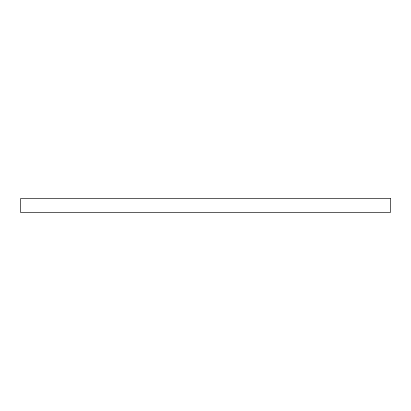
<?xml version="1.0" encoding="UTF-8"?>
<svg xmlns="http://www.w3.org/2000/svg" width="411" height="411" viewBox="0 0 411 411"><rect width="100%" height="100%" fill="white"/><g stroke="black" fill="none" stroke-linecap="round" stroke-linejoin="round"><path stroke-width="0.62" d="M390.45 198.564L20.55 198.564L20.55 212.436L390.45 212.436L390.45 198.564"/></g></svg>
